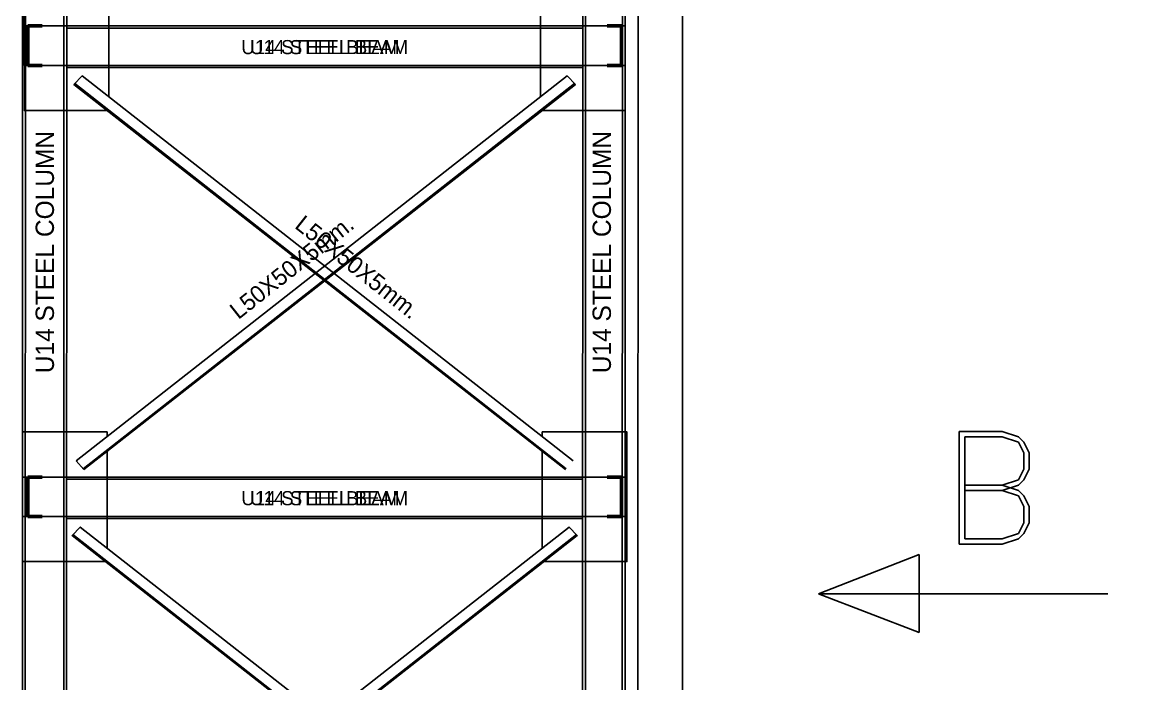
# Model space of a CAD drawing. Header units: millimetres. Extents: x -23396 to 106750, y 116 to 66281.
# Drawn here: x 53340 to 56729, y 40484 to 42500 of the extents above; entities that cross this region are included whole.
import ezdxf

# ---------------------------------------------------------------- set-up
doc = ezdxf.new("R2010")
doc.units = ezdxf.units.MM
doc.layers.add('Wall', color=1, linetype='Continuous', lineweight=50)
doc.styles.add('Century Gothic$001H0', font='cent.shx')
doc.dimstyles.new('Copy of ISO-25', dxfattribs={"dimtxt": 250, "dimasz": 80, "dimexe": 1.25, "dimexo": 0.625, "dimtad": 1, "dimtxsty": 'Century Gothic$001H0', "dimblk": 'ARCHTICK', "dimcen": 2.5, "dimadec": 0, "dimazin": 0, "dimtfac": 1, "dimtmove": 0, "dimatfit": 3, "dimfxl": 1, "dimarcsym": 0})

# ---------------------------------------------------------------- blocks, each defined once
blk = doc.blocks.new('_ArchTick')
at = {"color": 0, "linetype": 'ByBlock', "const_width": 0.15}
blk.add_lwpolyline([(-0.5, -0.5), (0.5, 0.5)], dxfattribs=at)
blk = doc.blocks.new('*D278')
at = {"color": 0, "linetype": 'Continuous', "lineweight": -2, "transparency": 16777216}
for p, q in [((56621.2, 42958.8), (57660.3, 42958.8)), ((57659.1, 42958.8), (57659.1, 39736.1)), ((56621.2, 39736.1), (57660.3, 39736.1))]:
    blk.add_line(p, q, dxfattribs=at)
at = {"layer": 'Defpoints', "color": 0, "linetype": 'Continuous', "transparency": 16777216}
for p in [(56620.5, 42958.8), (56620.5, 39736.1), (57659.1, 39736.1)]:
    blk.add_point(p, dxfattribs=at)
at = {"color": 0, "linetype": 'Continuous', "lineweight": -2, "transparency": 16777216, "xscale": 80, "yscale": 80, "zscale": 80}
for p, rotation in [((57659.1, 42958.8), 90), ((57659.1, 39736.1), 270)]:
    blk.add_blockref('_ArchTick', p, dxfattribs=dict(at, rotation=rotation))
at = {"color": 0, "linetype": 'Continuous', "transparency": 16777216, "insert": (57510.9, 41347.4), "char_height": 250, "attachment_point": 5, "rotation": 90, "style": 'Century Gothic$001H0'}
blk.add_mtext('3222,66', dxfattribs=at)

msp = doc.modelspace()

# ---------------------------------------------------------------- linework, layer by layer
at = {"color": 0}
for p, q in [((53340.013, 38751.105), (53344.31, 52958.55)), ((53348.607, 38751.105), (53352.904, 52958.55)), ((53470.337, 52958.55), (53466.041, 38751.105)), ((53478.931, 52958.55), (53474.634, 38751.105)), ((55047.892, 38751.105), (55052.189, 52958.636)), ((55056.486, 38751.105), (55060.783, 52958.636)), ((55168.591, 38751.105), (55172.888, 52958.636)), ((55177.185, 38751.105), (55181.482, 52958.636)), ((55220.541, 48979.558), (55216.244, 38751.148)), ((55352.669, 42829.612), (55352.669, 39736.12)), ((55047.763, 42489.128), (53476.31, 42489.128)), ((53476.31, 42489.128), (55047.763, 42489.128)), ((55047.763, 42482.683), (53476.31, 42482.683)), ((53476.31, 42482.683), (55047.763, 42482.683)), ((55047.763, 42369.073), (53476.31, 42369.073)), ((53476.31, 42369.073), (55047.763, 42369.073)), ((55047.763, 42362.628), (53476.31, 42362.628)), ((53476.31, 42362.628), (55047.763, 42362.628)), ((56196.705, 41253.175), (56196.705, 40909.382)), ((56196.705, 41253.175), (56327.673, 41253.175)), ((56327.673, 41253.175), (56376.787, 41236.804)), ((56213.076, 41236.804), (56213.076, 40925.753)), ((56213.076, 41236.804), (56327.673, 41236.804)), ((56327.673, 41236.804), (56376.787, 41220.39)), ((56376.787, 41236.804), (56393.158, 41220.39)), ((56376.787, 41220.39), (56393.158, 41187.648)), ((56393.158, 41220.39), (56409.529, 41187.648)), ((56393.158, 41187.648), (56393.158, 41138.577)), ((56409.529, 41187.648), (56409.529, 41138.577)), ((56393.158, 41138.577), (56376.787, 41105.835)), ((56409.529, 41138.577), (56393.158, 41105.835)), ((55047.763, 41114.128), (53476.31, 41114.128)), ((53476.31, 41114.128), (55047.763, 41114.128)), ((55047.763, 41107.683), (53476.31, 41107.683)), ((53476.31, 41107.683), (55047.763, 41107.683)), ((56376.787, 41105.835), (56327.673, 41089.421)), ((56393.158, 41105.835), (56376.787, 41089.421)), ((56327.673, 41089.421), (56213.076, 41089.421)), ((56213.076, 41073.093), (56327.673, 41073.093)), ((56376.787, 41089.421), (56327.673, 41073.093)), ((56327.673, 41089.421), (56376.787, 41073.093)), ((56327.673, 41073.093), (56376.787, 41056.679)), ((56376.787, 41073.093), (56393.158, 41056.679)), ((56376.787, 41056.679), (56393.158, 41023.937)), ((56393.158, 41056.679), (56409.529, 41023.937)), ((56393.158, 41023.937), (56393.158, 40974.866)), ((56409.529, 41023.937), (56409.529, 40974.866)), ((55047.763, 40994.073), (53476.31, 40994.073)), ((53476.31, 40994.073), (55047.763, 40994.073)), ((55047.763, 40987.628), (53476.31, 40987.628)), ((53476.31, 40987.628), (55047.763, 40987.628)), ((56393.158, 40974.866), (56376.787, 40942.124)), ((56409.529, 40974.866), (56393.158, 40942.124)), ((56376.787, 40942.124), (56327.673, 40925.753)), ((56393.158, 40942.124), (56376.787, 40925.753)), ((56327.673, 40909.382), (56196.705, 40909.382)), ((56327.673, 40925.753), (56213.076, 40925.753)), ((56376.787, 40925.753), (56327.673, 40909.382)), ((56074.845, 40878.444), (55767.404, 40758.39)), ((56074.845, 40640.14), (56074.845, 40878.444)), ((55767.404, 40758.39), (56649.638, 40758.39)), ((55767.404, 40758.39), (56074.845, 40640.14))]:
    msp.add_line(p, q, dxfattribs=at)
at = {"linetype": 'Continuous'}
for p, q in [((53500.112, 42313.633), (54998.549, 41139.651)), ((55023.961, 42313.633), (53525.525, 41139.651)), ((53504.163, 41163.91), (53527.898, 41136.956)), ((53494.556, 40938.721), (54992.993, 39764.564)), ((55029.517, 40938.721), (53531.081, 39764.564))]:
    msp.add_line(p, q, dxfattribs=at)
for points in [[(53604.208, 42612.849), (53604.208, 42626.886), (53346.396, 42626.886), (53346.396, 42369.073), (53604.208, 42369.073), (53604.208, 42567.311)], [(54919.865, 42612.849), (54919.865, 42626.886), (55177.678, 42626.886), (55177.678, 42369.073), (54919.865, 42369.073), (54919.865, 42567.311)], [(53599.394, 42231.316), (53346.437, 42231.316), (53346.437, 42489.128), (53604.25, 42489.128), (53604.25, 42272.844)], [(54924.68, 42231.316), (55177.636, 42231.316), (55177.636, 42489.128), (54919.824, 42489.128), (54919.824, 42272.844)], [(54996.175, 41136.956), (53497.615, 42311.058), (53522.585, 42336.814), (55019.91, 41163.91)], [(53527.898, 41136.956), (55026.458, 42311.058), (55001.488, 42336.814), (53504.163, 41163.91)], [(53598.652, 41237.926), (53598.652, 41251.973), (53340.84, 41251.973), (53340.84, 40994.161), (53598.652, 40994.161), (53598.652, 41192.391)], [(54925.421, 41237.926), (54925.421, 41251.973), (55183.234, 41251.973), (55183.234, 40994.161), (54925.421, 40994.161), (54925.421, 41192.391)], [(53593.823, 40856.403), (53340.881, 40856.403), (53340.881, 41114.216), (53598.694, 41114.216), (53598.694, 40897.922)], [(54930.251, 40856.403), (55183.192, 40856.403), (55183.192, 41114.216), (54925.38, 41114.216), (54925.38, 40897.922)], [(54990.619, 39761.868), (53492.059, 40936.145), (53517.029, 40961.902), (55014.354, 39788.822)], [(53533.454, 39761.868), (55032.014, 40936.145), (55007.044, 40961.902), (53509.719, 39788.822)]]:
    msp.add_lwpolyline(points, dxfattribs=at)
at = {"layer": 'Wall'}
for p, q in [((53357.544, 42369.073), (53357.544, 42489.128)), ((53357.544, 42489.128), (53401.201, 42489.128)), ((53401.201, 42489.128), (53357.544, 42489.128)), ((53357.544, 42489.128), (53357.544, 42369.073)), ((53401.201, 42489.128), (53357.544, 42489.128)), ((53357.544, 42489.128), (53357.544, 42369.073)), ((55166.529, 42489.128), (55122.873, 42489.128)), ((55122.873, 42489.128), (55166.529, 42489.128)), ((55122.873, 42489.128), (55166.529, 42489.128)), ((55166.529, 42369.073), (55166.529, 42489.128)), ((55166.529, 42489.128), (55166.529, 42369.073)), ((55166.529, 42489.128), (55166.529, 42369.073)), ((53401.201, 42369.073), (53357.544, 42369.073)), ((53357.544, 42369.073), (53401.201, 42369.073)), ((53401.201, 42369.073), (53357.544, 42369.073)), ((55122.873, 42369.073), (55166.529, 42369.073)), ((55166.529, 42369.073), (55122.873, 42369.073)), ((55122.873, 42369.073), (55166.529, 42369.073)), ((53357.544, 40994.073), (53357.544, 41114.128)), ((53357.544, 41114.128), (53401.201, 41114.128)), ((53401.201, 41114.128), (53357.544, 41114.128)), ((53357.544, 41114.128), (53357.544, 40994.073)), ((53401.201, 41114.128), (53357.544, 41114.128)), ((53357.544, 41114.128), (53357.544, 40994.073)), ((55166.529, 41114.128), (55122.873, 41114.128)), ((55122.873, 41114.128), (55166.529, 41114.128)), ((55122.873, 41114.128), (55166.529, 41114.128)), ((55166.529, 40994.073), (55166.529, 41114.128)), ((55166.529, 41114.128), (55166.529, 40994.073)), ((55166.529, 41114.128), (55166.529, 40994.073)), ((53401.201, 40994.073), (53357.544, 40994.073)), ((53357.544, 40994.073), (53401.201, 40994.073)), ((53401.201, 40994.073), (53357.544, 40994.073)), ((55122.873, 40994.073), (55166.529, 40994.073)), ((55166.529, 40994.073), (55122.873, 40994.073)), ((55122.873, 40994.073), (55166.529, 40994.073))]:
    msp.add_line(p, q, dxfattribs=at)

# ---------------------------------------------------------------- texts
at = {"linetype": 'Continuous', "char_height": 42.96875}
for insert, attachment_point in [((54007.78, 42446.223), 1), ((54516.293, 42446.223), 3), ((54007.78, 41071.223), 1), ((54516.293, 41071.223), 3)]:
    msp.add_mtext_dynamic_manual_height_columns('U14 STEEL BEAM', width=7521.05334, gutter_width=2305.931, heights=[0], dxfattribs=dict(at, insert=insert, attachment_point=attachment_point))
at = {"linetype": 'Continuous'}
for s, insert, char_height, attachment_point, rotation in [('U14 STEEL COLUMN', (53380.868, 41430.449), 55.85938, 1, 90), ('U14 STEEL COLUMN', (55078.825, 41430.449), 55.85938, 1, 90), ('L50X50X5mm.', (53966.897, 41632.948), 51.5625, 1, 38.35367), ('L50X50X5mm.', (54557.176, 41632.948), 51.5625, 3, 321.64633)]:
    msp.add_mtext_dynamic_manual_height_columns(s, width=7521.05334, gutter_width=2305.931, heights=[0], dxfattribs=dict(at, insert=insert, char_height=char_height, attachment_point=attachment_point, rotation=rotation))

# ---------------------------------------------------------------- dimensions: what is measured, and where the dimension line sits
dim = msp.add_linear_dim(base=(57659.073, 39736.12), p1=(56620.548, 42958.776), p2=(56620.548, 39736.12), angle=90, dimstyle='Copy of ISO-25', dxfattribs=at)
dim.commit()
dim.dimension.update_dxf_attribs({"geometry": '*D278', "text_midpoint": (57510.948, 41347.448)})

doc.saveas('drawing.dxf')
